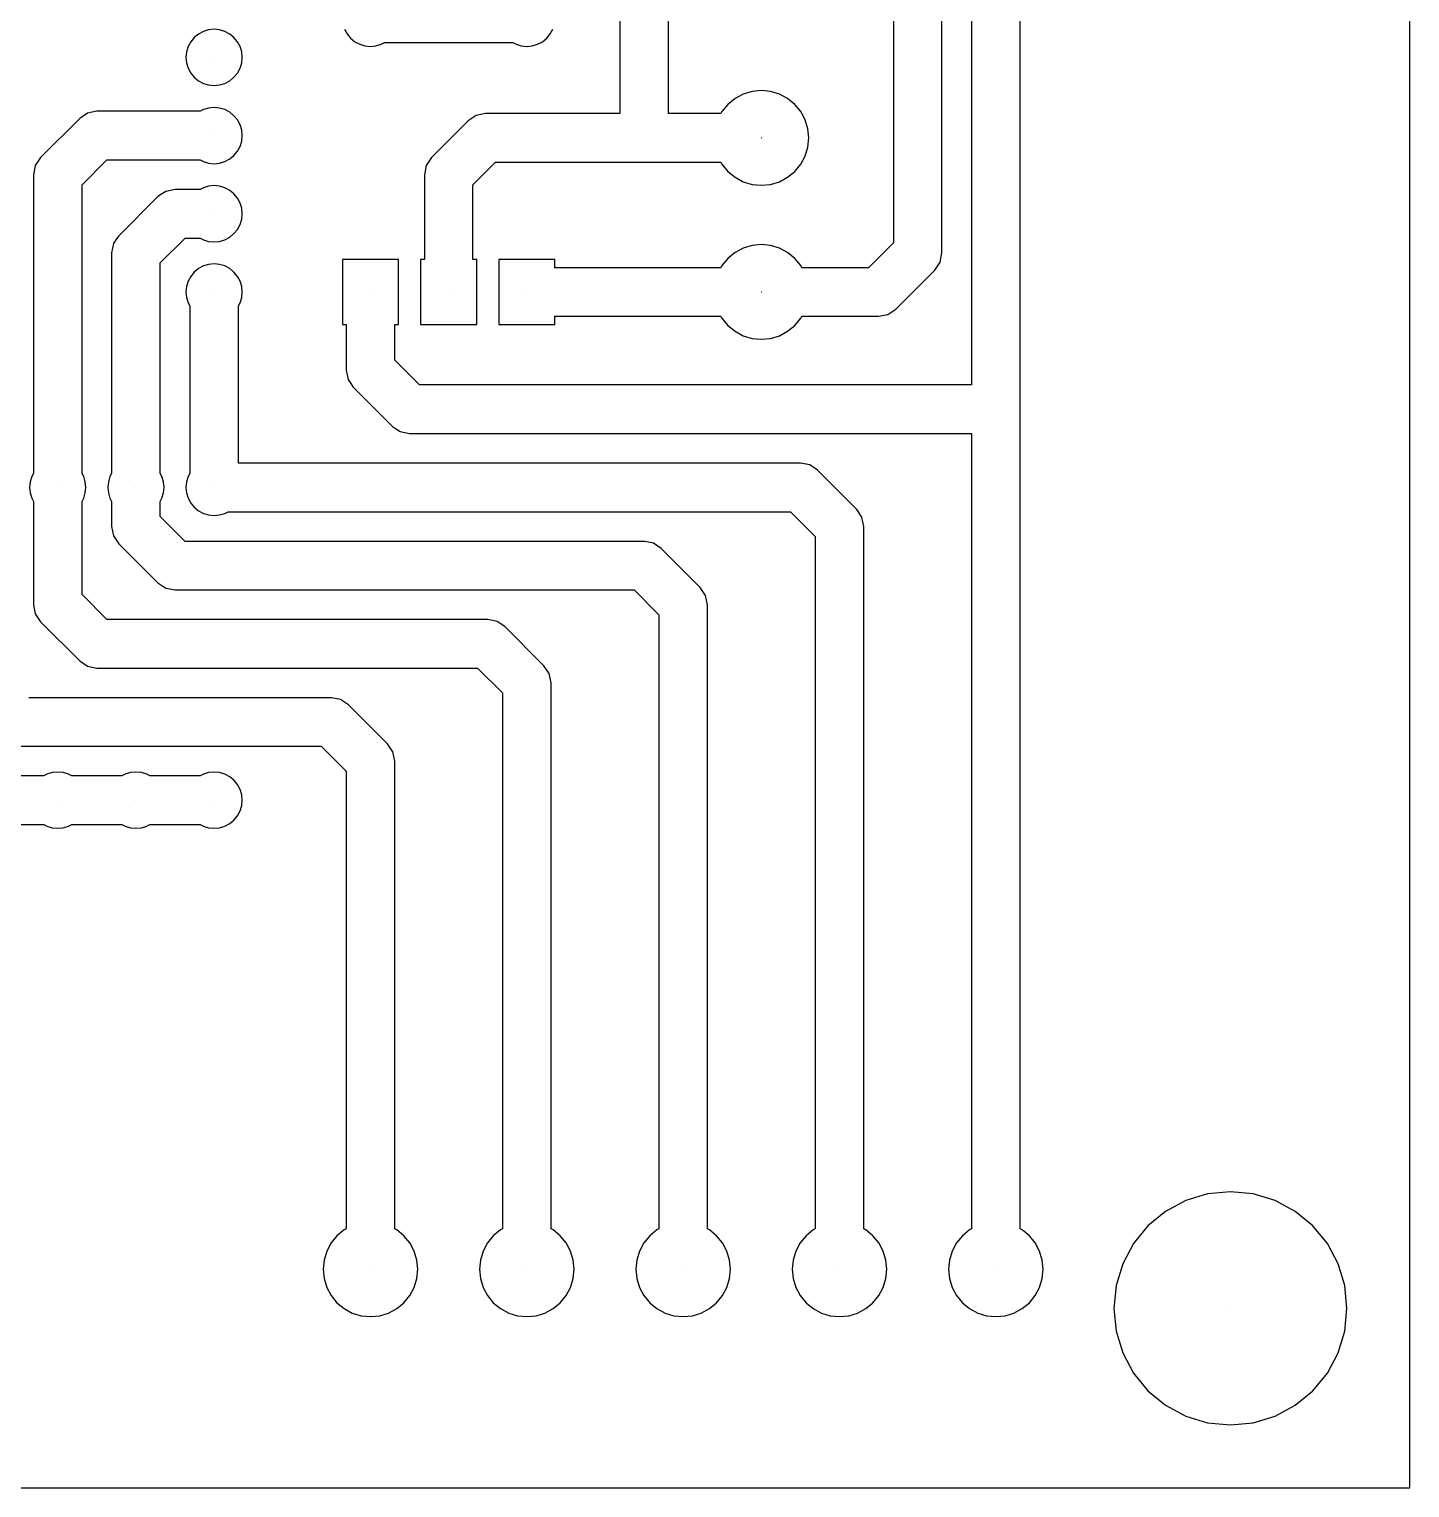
# Model space of a CAD drawing. Extents: x 2 to 116, y 2 to 85.
# Drawn here: x 71.46 to 116.32, y 1.79 to 49.18 of the extents above; entities that cross this region are included whole.
import ezdxf

# ---------------------------------------------------------------- set-up
doc = ezdxf.new("R2010")
doc.units = 0
doc.header["$LTSCALE"] = 0.000394
doc.header["$PDMODE"] = 35
doc.header["$PDSIZE"] = 0.000315
doc.layers.add('PLAN_1', color=7, linetype='CONTINUOUS')

msp = doc.modelspace()

# ---------------------------------------------------------------- linework, layer by layer
at = {"layer": 'PLAN_1', "color": 7}
for p, q in [((116.319992, 1.79), (116.319992, 84.569992)), ((102.081596, 72.063431), (102.081596, 38.099998)), ((103.658394, 38.099998), (103.658394, 72.389992)), ((99.541595, 70.666672), (99.541595, 42.236561)), ((101.118393, 41.909996), (101.118393, 70.666672)), ((90.651596, 51.281597), (90.651596, 46.432198)), ((92.228394, 46.432198), (92.228394, 51.281597)), ((76.824127, 48.905869), (76.710533, 48.767456)), ((76.96254, 49.019459), (76.824127, 48.905869)), ((77.120453, 49.103867), (76.96254, 49.019459)), ((77.291794, 49.155846), (77.120453, 49.103867)), ((77.469994, 49.173397), (77.291794, 49.155846)), ((77.648193, 49.155846), (77.469994, 49.173397)), ((77.819534, 49.103867), (77.648193, 49.155846)), ((77.977448, 49.019459), (77.819534, 49.103867)), ((78.11586, 48.905869), (77.977448, 49.019459)), ((78.229454, 48.767456), (78.11586, 48.905869)), ((81.706131, 49.180458), (81.790535, 49.022541)), ((81.790535, 49.022541), (81.904129, 48.884129)), ((81.904129, 48.884129), (82.042542, 48.770538)), ((88.137451, 48.770538), (88.275864, 48.884129)), ((88.275864, 48.884129), (88.389458, 49.022541)), ((88.389458, 49.022541), (88.473862, 49.180458)), ((76.574142, 48.438194), (76.556595, 48.259998)), ((76.626129, 48.609539), (76.574142, 48.438194)), ((76.710533, 48.767456), (76.626129, 48.609539)), ((78.313858, 48.609539), (78.229454, 48.767456)), ((78.365845, 48.438194), (78.313858, 48.609539)), ((78.383392, 48.259998), (78.365845, 48.438194)), ((82.042542, 48.770538), (82.200455, 48.686131)), ((82.200455, 48.686131), (82.371796, 48.634151)), ((82.371796, 48.634151), (82.549995, 48.6166)), ((82.549995, 48.6166), (82.728195, 48.634151)), ((82.728195, 48.634151), (82.899536, 48.686131)), ((82.899536, 48.686131), (83.003311, 48.7416)), ((83.003311, 48.7416), (87.176682, 48.7416)), ((87.176682, 48.7416), (87.280457, 48.686131)), ((87.280457, 48.686131), (87.451797, 48.634151)), ((87.451797, 48.634151), (87.629997, 48.6166)), ((87.629997, 48.6166), (87.808197, 48.634151)), ((87.808197, 48.634151), (87.979538, 48.686131)), ((87.979538, 48.686131), (88.137451, 48.770538)), ((76.556595, 48.259998), (76.574142, 48.081802)), ((76.574142, 48.081802), (76.626129, 47.910458)), ((76.626129, 47.910458), (76.710533, 47.752541)), ((78.229454, 47.752541), (78.313858, 47.910458)), ((78.313858, 47.910458), (78.365845, 48.081802)), ((78.365845, 48.081802), (78.383392, 48.259998)), ((76.710533, 47.752541), (76.824127, 47.614128)), ((76.824127, 47.614128), (76.96254, 47.500538)), ((76.96254, 47.500538), (77.120453, 47.41613)), ((77.120453, 47.41613), (77.291794, 47.364151)), ((77.648193, 47.364151), (77.819534, 47.41613)), ((77.819534, 47.41613), (77.977448, 47.500538)), ((77.977448, 47.500538), (78.11586, 47.614128)), ((78.11586, 47.614128), (78.229454, 47.752541)), ((77.291794, 47.364151), (77.469994, 47.3466)), ((77.469994, 47.3466), (77.648193, 47.364151)), ((94.395309, 46.922928), (94.162186, 46.731609)), ((94.661285, 47.065094), (94.395309, 46.922928)), ((94.949875, 47.152637), (94.661285, 47.065094)), ((95.25, 47.182198), (94.949875, 47.152637)), ((95.550125, 47.152637), (95.25, 47.182198)), ((95.838715, 47.065094), (95.550125, 47.152637)), ((96.104691, 46.922928), (95.838715, 47.065094)), ((96.337814, 46.731609), (96.104691, 46.922928)), ((73.358292, 46.448383), (73.102516, 46.277477)), ((73.659996, 46.508396), (73.358292, 46.448383)), ((77.016678, 46.508396), (73.659996, 46.508396)), ((77.120453, 46.563866), (77.016678, 46.508396)), ((77.291794, 46.615845), (77.120453, 46.563866)), ((77.469994, 46.633396), (77.291794, 46.615845)), ((77.648193, 46.615845), (77.469994, 46.633396)), ((77.819534, 46.563866), (77.648193, 46.615845)), ((77.977448, 46.479458), (77.819534, 46.563866)), ((78.11586, 46.365868), (77.977448, 46.479458)), ((93.970871, 46.498486), (93.93544, 46.432198)), ((94.162186, 46.731609), (93.970871, 46.498486)), ((96.529129, 46.498486), (96.337814, 46.731609)), ((96.671295, 46.232517), (96.529129, 46.498486)), ((73.102516, 46.277477), (71.83252, 45.007477)), ((78.229454, 46.227455), (78.11586, 46.365868)), ((78.313858, 46.069538), (78.229454, 46.227455)), ((78.365845, 45.898193), (78.313858, 46.069538)), ((85.726318, 46.201279), (84.532516, 45.007477)), ((85.982086, 46.372185), (85.726318, 46.201279)), ((86.283798, 46.432198), (85.982086, 46.372185)), ((90.651596, 46.432198), (86.283798, 46.432198)), ((92.786194, 46.432198), (92.228394, 46.432198)), ((93.93544, 46.432198), (92.786194, 46.432198)), ((96.758835, 45.943924), (96.671295, 46.232517)), ((78.313858, 45.370457), (78.365845, 45.541801)), ((78.383392, 45.719997), (78.365845, 45.898193)), ((78.365845, 45.541801), (78.383392, 45.719997)), ((96.788399, 45.643799), (96.758835, 45.943924)), ((96.758835, 45.343674), (96.788399, 45.643799)), ((77.977448, 44.960537), (78.11586, 45.074127)), ((78.11586, 45.074127), (78.229454, 45.21254)), ((78.229454, 45.21254), (78.313858, 45.370457)), ((96.529129, 44.789112), (96.671295, 45.05508)), ((96.671295, 45.05508), (96.758835, 45.343674)), ((71.661613, 44.751705), (71.601601, 44.449997)), ((71.83252, 45.007477), (71.661613, 44.751705)), ((73.178398, 44.123432), (73.986557, 44.931599)), ((73.986557, 44.931599), (77.016678, 44.931599)), ((77.016678, 44.931599), (77.120453, 44.876129)), ((77.120453, 44.876129), (77.291794, 44.82415)), ((77.291794, 44.82415), (77.469994, 44.806599)), ((77.469994, 44.806599), (77.648193, 44.82415)), ((77.648193, 44.82415), (77.819534, 44.876129)), ((77.819534, 44.876129), (77.977448, 44.960537)), ((84.36161, 44.751705), (84.301598, 44.449997)), ((84.532516, 45.007477), (84.36161, 44.751705)), ((85.878395, 44.123436), (86.610359, 44.8554)), ((86.610359, 44.8554), (91.439995, 44.8554)), ((91.439995, 44.8554), (92.786194, 44.8554)), ((92.786194, 44.8554), (93.93544, 44.8554)), ((93.93544, 44.8554), (93.970871, 44.789112)), ((93.970871, 44.789112), (94.162186, 44.555988)), ((94.162186, 44.555988), (94.395309, 44.36467)), ((96.104691, 44.36467), (96.337814, 44.555988)), ((96.337814, 44.555988), (96.529129, 44.789112)), ((71.601601, 44.449997), (71.601601, 34.743313)), ((73.178398, 34.743313), (73.178398, 44.123432)), ((77.291794, 44.075844), (77.120453, 44.023865)), ((77.469994, 44.093395), (77.291794, 44.075844)), ((77.648193, 44.075844), (77.469994, 44.093395)), ((77.819534, 44.023865), (77.648193, 44.075844)), ((84.301598, 44.449997), (84.301598, 41.694397)), ((85.878395, 41.694397), (85.878395, 44.123436)), ((94.395309, 44.36467), (94.661278, 44.222504)), ((94.661278, 44.222504), (94.949875, 44.13496)), ((94.949875, 44.13496), (95.25, 44.1054)), ((95.25, 44.1054), (95.550125, 44.13496)), ((95.550125, 44.13496), (95.838722, 44.222504)), ((95.838722, 44.222504), (96.104691, 44.36467)), ((75.642517, 43.737476), (74.372513, 42.46748)), ((75.79599, 43.840031), (75.642517, 43.737476)), ((75.898285, 43.908382), (75.79599, 43.840031)), ((76.199997, 43.968395), (75.898285, 43.908382)), ((77.016678, 43.968395), (76.199997, 43.968395)), ((77.120453, 44.023865), (77.016678, 43.968395)), ((77.977448, 43.939457), (77.819534, 44.023865)), ((78.11586, 43.825867), (77.977448, 43.939457)), ((78.229454, 43.687454), (78.11586, 43.825867)), ((78.313858, 43.529537), (78.229454, 43.687454)), ((78.365845, 43.358192), (78.313858, 43.529537)), ((78.383392, 43.179996), (78.365845, 43.358192)), ((78.365845, 43.001801), (78.383392, 43.179996)), ((78.11586, 42.534126), (78.229454, 42.672539)), ((78.229454, 42.672539), (78.313858, 42.830456)), ((78.313858, 42.830456), (78.365845, 43.001801)), ((74.201614, 42.211704), (74.141594, 41.909996)), ((74.30394, 42.364853), (74.201614, 42.211704)), ((74.372513, 42.46748), (74.30394, 42.364853)), ((75.718391, 41.583431), (76.526566, 42.391598)), ((76.526566, 42.391598), (77.016678, 42.391598)), ((77.016678, 42.391598), (77.120453, 42.336128)), ((77.120453, 42.336128), (77.291794, 42.284149)), ((77.291794, 42.284149), (77.469994, 42.266598)), ((77.469994, 42.266598), (77.648193, 42.284149)), ((77.648193, 42.284149), (77.819534, 42.336128)), ((77.819534, 42.336128), (77.977448, 42.420536)), ((77.977448, 42.420536), (78.11586, 42.534126)), ((95.25, 42.178398), (94.949875, 42.148838)), ((95.550125, 42.148838), (95.25, 42.178398)), ((99.541595, 42.236561), (98.733437, 41.428398)), ((74.141594, 41.909996), (74.141594, 34.743313)), ((94.162186, 41.72781), (93.970871, 41.494686)), ((94.395309, 41.919128), (94.162186, 41.72781)), ((94.661285, 42.061295), (94.395309, 41.919128)), ((94.949875, 42.148838), (94.661285, 42.061295)), ((95.838715, 42.061295), (95.550125, 42.148838)), ((96.104691, 41.919128), (95.838715, 42.061295)), ((96.337814, 41.72781), (96.104691, 41.919128)), ((96.529129, 41.494686), (96.337814, 41.72781)), ((101.05838, 41.608288), (101.118393, 41.909996)), ((75.718391, 34.743313), (75.718391, 41.583431)), ((76.824127, 41.28587), (76.710533, 41.147457)), ((76.96254, 41.39946), (76.824127, 41.28587)), ((77.120453, 41.483868), (76.96254, 41.39946)), ((77.291794, 41.535847), (77.120453, 41.483868)), ((77.469994, 41.553398), (77.291794, 41.535847)), ((77.648193, 41.535847), (77.469994, 41.553398)), ((77.819534, 41.483868), (77.648193, 41.535847)), ((77.977448, 41.39946), (77.819534, 41.483868)), ((78.11586, 41.28587), (77.977448, 41.39946)), ((78.229454, 41.147457), (78.11586, 41.28587)), ((83.463394, 41.694397), (81.636597, 41.694397)), ((81.636597, 41.694397), (81.636597, 39.585602)), ((83.463394, 39.585602), (83.463394, 41.694397)), ((84.301598, 41.694397), (84.176598, 41.694397)), ((84.176598, 41.694397), (84.176598, 39.585602)), ((86.003395, 41.694397), (85.878395, 41.694397)), ((86.003395, 39.585602), (86.003395, 41.694397)), ((88.543396, 41.694397), (86.716599, 41.694397)), ((86.716599, 41.694397), (86.716599, 39.585602)), ((88.543396, 41.428398), (88.543396, 41.694397)), ((93.93544, 41.428398), (88.543396, 41.428398)), ((93.970871, 41.494686), (93.93544, 41.428398)), ((96.56456, 41.428398), (96.529129, 41.494686)), ((98.733437, 41.428398), (96.56456, 41.428398)), ((99.617477, 40.08252), (100.887474, 41.352516)), ((100.887474, 41.352516), (101.05838, 41.608288)), ((76.574142, 40.818195), (76.556595, 40.639999)), ((76.626129, 40.98954), (76.574142, 40.818195)), ((76.710533, 41.147457), (76.626129, 40.98954)), ((78.313858, 40.98954), (78.229454, 41.147457)), ((78.365845, 40.818195), (78.313858, 40.98954)), ((78.383392, 40.639999), (78.365845, 40.818195)), ((76.556595, 40.639999), (76.574142, 40.461803)), ((76.574142, 40.461803), (76.626129, 40.290459)), ((76.626129, 40.290459), (76.681595, 40.186684)), ((78.258392, 40.186684), (78.313858, 40.290459)), ((78.313858, 40.290459), (78.365845, 40.461803)), ((78.365845, 40.461803), (78.383392, 40.639999)), ((76.681595, 40.186684), (76.681595, 34.743313)), ((78.258392, 35.078396), (78.258392, 40.186684)), ((88.543396, 39.585602), (88.543396, 39.851601)), ((88.543396, 39.851601), (93.93544, 39.851601)), ((93.93544, 39.851601), (93.970871, 39.785313)), ((96.529129, 39.785313), (96.56456, 39.851601)), ((96.56456, 39.851601), (99.059998, 39.851601)), ((99.059998, 39.851601), (99.361702, 39.911613)), ((99.361702, 39.911613), (99.617477, 40.08252)), ((81.636597, 39.585602), (81.761597, 39.585602)), ((81.761597, 39.585602), (81.761597, 38.099998)), ((83.338394, 38.426563), (83.338394, 39.585602)), ((83.338394, 39.585602), (83.463394, 39.585602)), ((84.176598, 39.585602), (86.003395, 39.585602)), ((86.716599, 39.585602), (88.543396, 39.585602)), ((93.970871, 39.785313), (94.162186, 39.552189)), ((94.162186, 39.552189), (94.395309, 39.36087)), ((94.395309, 39.36087), (94.661278, 39.218704)), ((95.838722, 39.218704), (96.104691, 39.36087)), ((96.104691, 39.36087), (96.337814, 39.552189)), ((96.337814, 39.552189), (96.529129, 39.785313)), ((94.661278, 39.218704), (94.949875, 39.131161)), ((94.949875, 39.131161), (95.25, 39.101601)), ((95.25, 39.101601), (95.550125, 39.131161)), ((95.550125, 39.131161), (95.838722, 39.218704)), ((84.146561, 37.618397), (83.338394, 38.426563)), ((81.761597, 38.099998), (81.821609, 37.79829)), ((102.081596, 38.099998), (102.081596, 37.618397)), ((103.658394, 36.829998), (103.658394, 38.099998)), ((81.821609, 37.79829), (81.890182, 37.695667)), ((81.890182, 37.695667), (81.992516, 37.542519)), ((81.992516, 37.542519), (83.262512, 36.272518)), ((102.081596, 37.618397), (84.146561, 37.618397)), ((103.658394, 10.204563), (103.658394, 36.829998)), ((83.262512, 36.272518), (83.364807, 36.204166)), ((83.364807, 36.204166), (83.51828, 36.101616)), ((83.51828, 36.101616), (83.819992, 36.041599)), ((83.819992, 36.041599), (102.081596, 36.041599)), ((102.081596, 36.041599), (102.081596, 10.204564)), ((96.519989, 35.078396), (78.258392, 35.078396)), ((96.821693, 35.018383), (96.519989, 35.078396)), ((71.546127, 34.639538), (71.494156, 34.468193)), ((71.601601, 34.743313), (71.546127, 34.639538)), ((73.233871, 34.639538), (73.178398, 34.743313)), ((73.285843, 34.468193), (73.233871, 34.639538)), ((74.086121, 34.639538), (74.034149, 34.468193)), ((74.141594, 34.743313), (74.086121, 34.639538)), ((75.773865, 34.639538), (75.718391, 34.743313)), ((75.825836, 34.468193), (75.773865, 34.639538)), ((76.626129, 34.639538), (76.574142, 34.468193)), ((76.681595, 34.743313), (76.626129, 34.639538)), ((97.077469, 34.847481), (96.821693, 35.018383)), ((98.347473, 33.577477), (97.077469, 34.847481)), ((71.494156, 34.468193), (71.476601, 34.289997)), ((71.476601, 34.289997), (71.494156, 34.111801)), ((73.303398, 34.289997), (73.285843, 34.468193)), ((73.285843, 34.111801), (73.303398, 34.289997)), ((74.034149, 34.468193), (74.016594, 34.289997)), ((74.016594, 34.289997), (74.034149, 34.111801)), ((75.843391, 34.289997), (75.825836, 34.468193)), ((75.825836, 34.111801), (75.843391, 34.289997)), ((76.574142, 34.468193), (76.556595, 34.289997)), ((76.556595, 34.289997), (76.574142, 34.111801)), ((71.494156, 34.111801), (71.546127, 33.940456)), ((71.546127, 33.940456), (71.601601, 33.836681)), ((71.601601, 33.836681), (71.601601, 30.479996)), ((73.178398, 33.836681), (73.233871, 33.940456)), ((73.178398, 30.806559), (73.178398, 33.836681)), ((73.233871, 33.940456), (73.285843, 34.111801)), ((74.034149, 34.111801), (74.086121, 33.940456)), ((74.086121, 33.940456), (74.141594, 33.836681)), ((74.141594, 33.836681), (74.141594, 33.019997)), ((75.718391, 33.836681), (75.773865, 33.940456)), ((75.718391, 33.346561), (75.718391, 33.836681)), ((75.773865, 33.940456), (75.825836, 34.111801)), ((76.574142, 34.111801), (76.626129, 33.940456)), ((76.626129, 33.940456), (76.710533, 33.782539)), ((76.710533, 33.782539), (76.824127, 33.644127)), ((76.526566, 32.538395), (75.718391, 33.346561)), ((76.824127, 33.644127), (76.96254, 33.530537)), ((76.96254, 33.530537), (77.120453, 33.446129)), ((77.120453, 33.446129), (77.291794, 33.39415)), ((77.291794, 33.39415), (77.469994, 33.376598)), ((77.469994, 33.376598), (77.648193, 33.39415)), ((77.648193, 33.39415), (77.819534, 33.446129)), ((77.819534, 33.446129), (77.923309, 33.501598)), ((77.923309, 33.501598), (96.19342, 33.501598)), ((96.19342, 33.501598), (97.001595, 32.693428)), ((98.518379, 33.321705), (98.347473, 33.577477)), ((98.578392, 33.019997), (98.518379, 33.321705)), ((74.141594, 33.019997), (74.201607, 32.718288)), ((74.201607, 32.718288), (74.372513, 32.462513)), ((98.578392, 10.204564), (98.578392, 33.019997)), ((74.372513, 32.462513), (75.642517, 31.192514)), ((91.439995, 32.538395), (76.526566, 32.538395)), ((91.469986, 32.532429), (91.439995, 32.538395)), ((91.741699, 32.478378), (91.469986, 32.532429)), ((91.997475, 32.307476), (91.741699, 32.478378)), ((93.267471, 31.037477), (91.997475, 32.307476)), ((97.001595, 32.693428), (97.001595, 10.204564)), ((73.986557, 29.998396), (73.178398, 30.806559)), ((75.642517, 31.192514), (75.898285, 31.021612)), ((75.898285, 31.021612), (76.199997, 30.961599)), ((76.199997, 30.961599), (91.113434, 30.961599)), ((91.113434, 30.961599), (91.921593, 30.153431)), ((93.438377, 30.781702), (93.267471, 31.037477)), ((71.601601, 30.479996), (71.661613, 30.178289)), ((93.49839, 30.479996), (93.438377, 30.781702)), ((93.49839, 10.204564), (93.49839, 30.479996)), ((71.661613, 30.178289), (71.83252, 29.922514)), ((71.83252, 29.922514), (73.102516, 28.652517)), ((86.360001, 29.998396), (73.986557, 29.998396)), ((86.661713, 29.938383), (86.360001, 29.998396)), ((86.764015, 29.870026), (86.661713, 29.938383)), ((86.91748, 29.767479), (86.764015, 29.870026)), ((91.921593, 30.153431), (91.921593, 10.204564)), ((88.187477, 28.49748), (86.91748, 29.767479)), ((73.102516, 28.652517), (73.358292, 28.481615)), ((73.358292, 28.481615), (73.659996, 28.421602)), ((88.358383, 28.241705), (88.187477, 28.49748)), ((73.659996, 28.421602), (86.033432, 28.421602)), ((86.033432, 28.421602), (86.841599, 27.613434)), ((88.418396, 27.939999), (88.358383, 28.241705)), ((86.841599, 27.613434), (86.841599, 10.204564)), ((88.418396, 10.204564), (88.418396, 27.939999)), ((81.279999, 27.458395), (71.446564, 27.458395)), ((81.581711, 27.398382), (81.279999, 27.458395)), ((81.837479, 27.227478), (81.581711, 27.398382)), ((83.107475, 25.957479), (81.837479, 27.227478)), ((71.119995, 25.881601), (80.95343, 25.881601)), ((80.95343, 25.881601), (81.761597, 25.073433)), ((83.278381, 25.701704), (83.107475, 25.957479)), ((83.338394, 25.399998), (83.278381, 25.701704)), ((83.338394, 10.204562), (83.338394, 25.399998)), ((71.936676, 24.918394), (70.303314, 24.918394)), ((72.040459, 24.973866), (71.936676, 24.918394)), ((72.211807, 25.025845), (72.040459, 24.973866)), ((72.389999, 25.043394), (72.211807, 25.025845)), ((72.568192, 25.025845), (72.389999, 25.043394)), ((72.73954, 24.973866), (72.568192, 25.025845)), ((72.843323, 24.918394), (72.73954, 24.973866)), ((74.476669, 24.918394), (72.843323, 24.918394)), ((74.580452, 24.973866), (74.476669, 24.918394)), ((74.751801, 25.025845), (74.580452, 24.973866)), ((74.929993, 25.043394), (74.751801, 25.025845)), ((75.108185, 25.025845), (74.929993, 25.043394)), ((75.279533, 24.973866), (75.108185, 25.025845)), ((75.383316, 24.918394), (75.279533, 24.973866)), ((77.01667, 24.918394), (75.383316, 24.918394)), ((77.120453, 24.973866), (77.01667, 24.918394)), ((77.291794, 25.025845), (77.120453, 24.973866)), ((77.469994, 25.043394), (77.291794, 25.025845)), ((77.648193, 25.025845), (77.469994, 25.043394)), ((77.819534, 24.973866), (77.648193, 25.025845)), ((77.977448, 24.88946), (77.819534, 24.973866)), ((78.11586, 24.775867), (77.977448, 24.88946)), ((78.229454, 24.637453), (78.11586, 24.775867)), ((81.761597, 25.073433), (81.761597, 10.204562)), ((78.313858, 24.47954), (78.229454, 24.637453)), ((78.365845, 24.308191), (78.313858, 24.47954)), ((78.383392, 24.129997), (78.365845, 24.308191)), ((78.229454, 23.622541), (78.313858, 23.780455)), ((78.313858, 23.780455), (78.365845, 23.951803)), ((78.365845, 23.951803), (78.383392, 24.129997)), ((70.63839, 23.3416), (71.936676, 23.3416)), ((71.936676, 23.3416), (72.040459, 23.286129)), ((72.040459, 23.286129), (72.211807, 23.23415)), ((72.211807, 23.23415), (72.389999, 23.2166)), ((72.389999, 23.2166), (72.568192, 23.23415)), ((72.568192, 23.23415), (72.73954, 23.286129)), ((72.73954, 23.286129), (72.843323, 23.3416)), ((72.843323, 23.3416), (74.476669, 23.3416)), ((74.476669, 23.3416), (74.580452, 23.286129)), ((74.580452, 23.286129), (74.751801, 23.23415)), ((74.751801, 23.23415), (74.929993, 23.2166)), ((74.929993, 23.2166), (75.108185, 23.23415)), ((75.108185, 23.23415), (75.279533, 23.286129)), ((75.279533, 23.286129), (75.383316, 23.3416)), ((75.383316, 23.3416), (77.01667, 23.3416)), ((77.01667, 23.3416), (77.120453, 23.286129)), ((77.120453, 23.286129), (77.291794, 23.23415)), ((77.291794, 23.23415), (77.469994, 23.2166)), ((77.469994, 23.2166), (77.648193, 23.23415)), ((77.648193, 23.23415), (77.819534, 23.286129)), ((77.819534, 23.286129), (77.977448, 23.370535)), ((77.977448, 23.370535), (78.11586, 23.484127)), ((78.11586, 23.484127), (78.229454, 23.622541)), ((110.48999, 11.408397), (109.750908, 11.335604)), ((111.229073, 11.335604), (110.48999, 11.408397)), ((109.040237, 11.120023), (108.385269, 10.769937)), ((109.750908, 11.335604), (109.040237, 11.120023)), ((111.939743, 11.120023), (111.229073, 11.335604)), ((112.594711, 10.769937), (111.939743, 11.120023)), ((108.385269, 10.769937), (107.811188, 10.298801)), ((113.168793, 10.298801), (112.594711, 10.769937)), ((81.462189, 9.977811), (81.270866, 9.744687)), ((81.695312, 10.16913), (81.462189, 9.977811)), ((81.761597, 10.204562), (81.695312, 10.16913)), ((83.404678, 10.16913), (83.338394, 10.204562)), ((83.637802, 9.977811), (83.404678, 10.16913)), ((83.829124, 9.744687), (83.637802, 9.977811)), ((86.542191, 9.977811), (86.350868, 9.744687)), ((86.775307, 10.16913), (86.542191, 9.977811)), ((86.841599, 10.204564), (86.775307, 10.16913)), ((88.484688, 10.16913), (88.418396, 10.204564)), ((88.717804, 9.977811), (88.484688, 10.16913)), ((88.909126, 9.744687), (88.717804, 9.977811)), ((91.622177, 9.977811), (91.430862, 9.744687)), ((91.855301, 10.16913), (91.622177, 9.977811)), ((91.921593, 10.204564), (91.855301, 10.16913)), ((93.564682, 10.16913), (93.49839, 10.204564)), ((93.797806, 9.977811), (93.564682, 10.16913)), ((93.98912, 9.744687), (93.797806, 9.977811)), ((96.702179, 9.977811), (96.510864, 9.744687)), ((96.935303, 10.16913), (96.702179, 9.977811)), ((97.001595, 10.204564), (96.935303, 10.16913)), ((98.644684, 10.16913), (98.578392, 10.204564)), ((98.877808, 9.977811), (98.644684, 10.16913)), ((99.069122, 9.744687), (98.877808, 9.977811)), ((101.782181, 9.977811), (101.590866, 9.744687)), ((102.015305, 10.16913), (101.782181, 9.977811)), ((102.081596, 10.204564), (102.015305, 10.16913)), ((103.724686, 10.16913), (103.658394, 10.204563)), ((103.957809, 9.977811), (103.724686, 10.16913)), ((104.149124, 9.744687), (103.957809, 9.977811)), ((107.811188, 10.298801), (107.34005, 9.72472)), ((113.639931, 9.72472), (113.168793, 10.298801)), ((81.1287, 9.478719), (81.041153, 9.190125)), ((81.270866, 9.744687), (81.1287, 9.478719)), ((83.971291, 9.478719), (83.829124, 9.744687)), ((84.058838, 9.190125), (83.971291, 9.478719)), ((86.208702, 9.478719), (86.121162, 9.190125)), ((86.350868, 9.744687), (86.208702, 9.478719)), ((89.051292, 9.478719), (88.909126, 9.744687)), ((89.138832, 9.190125), (89.051292, 9.478719)), ((91.288696, 9.478719), (91.201157, 9.190125)), ((91.430862, 9.744687), (91.288696, 9.478719)), ((94.131287, 9.478719), (93.98912, 9.744687)), ((94.218826, 9.190125), (94.131287, 9.478719)), ((96.368698, 9.478719), (96.281158, 9.190125)), ((96.510864, 9.744687), (96.368698, 9.478719)), ((99.211288, 9.478719), (99.069122, 9.744687)), ((99.298828, 9.190125), (99.211288, 9.478719)), ((101.4487, 9.478719), (101.36116, 9.190125)), ((101.590866, 9.744687), (101.4487, 9.478719)), ((104.29129, 9.478719), (104.149124, 9.744687)), ((104.37883, 9.190125), (104.29129, 9.478719)), ((107.34005, 9.72472), (106.989967, 9.069757)), ((113.990013, 9.069757), (113.639931, 9.72472)), ((81.041153, 9.190125), (81.011597, 8.889999)), ((84.088394, 8.889999), (84.058838, 9.190125)), ((86.121162, 9.190125), (86.091599, 8.889999)), ((89.168396, 8.889999), (89.138832, 9.190125)), ((91.201157, 9.190125), (91.171593, 8.889999)), ((94.24839, 8.889999), (94.218826, 9.190125)), ((96.281158, 9.190125), (96.251595, 8.889999)), ((99.328392, 8.889999), (99.298828, 9.190125)), ((101.36116, 9.190125), (101.331596, 8.889999)), ((104.408394, 8.889999), (104.37883, 9.190125)), ((106.989967, 9.069757), (106.774384, 8.359079)), ((114.205597, 8.359079), (113.990013, 9.069757)), ((81.011597, 8.889999), (81.041153, 8.589873)), ((81.041153, 8.589873), (81.1287, 8.30128)), ((83.971291, 8.30128), (84.058838, 8.589873)), ((84.058838, 8.589873), (84.088394, 8.889999)), ((86.091599, 8.889999), (86.121162, 8.589873)), ((86.121162, 8.589873), (86.208702, 8.30128)), ((89.051292, 8.30128), (89.138832, 8.589873)), ((89.138832, 8.589873), (89.168396, 8.889999)), ((91.171593, 8.889999), (91.201157, 8.589873)), ((91.201157, 8.589873), (91.288696, 8.30128)), ((94.131287, 8.30128), (94.218826, 8.589873)), ((94.218826, 8.589873), (94.24839, 8.889999)), ((96.251595, 8.889999), (96.281158, 8.589873)), ((96.281158, 8.589873), (96.368698, 8.30128)), ((99.211288, 8.30128), (99.298828, 8.589873)), ((99.298828, 8.589873), (99.328392, 8.889999)), ((101.331596, 8.889999), (101.36116, 8.589873)), ((101.36116, 8.589873), (101.4487, 8.30128)), ((104.29129, 8.30128), (104.37883, 8.589873)), ((104.37883, 8.589873), (104.408394, 8.889999)), ((81.1287, 8.30128), (81.270866, 8.035312)), ((83.829124, 8.035312), (83.971291, 8.30128)), ((86.208702, 8.30128), (86.350868, 8.035312)), ((88.909126, 8.035312), (89.051292, 8.30128)), ((91.288696, 8.30128), (91.430862, 8.035312)), ((93.98912, 8.035312), (94.131287, 8.30128)), ((96.368698, 8.30128), (96.510864, 8.035312)), ((99.069122, 8.035312), (99.211288, 8.30128)), ((101.4487, 8.30128), (101.590866, 8.035312)), ((104.149124, 8.035312), (104.29129, 8.30128)), ((106.774384, 8.359079), (106.701591, 7.619999)), ((114.278389, 7.619999), (114.205597, 8.359079)), ((81.270866, 8.035312), (81.462189, 7.802188)), ((81.462189, 7.802188), (81.695312, 7.610868)), ((81.695312, 7.610868), (81.961273, 7.468706)), ((83.138718, 7.468706), (83.404678, 7.610869)), ((83.404678, 7.610869), (83.637802, 7.802188)), ((83.637802, 7.802188), (83.829124, 8.035312)), ((86.350868, 8.035312), (86.542191, 7.802188)), ((86.542191, 7.802188), (86.775314, 7.610868)), ((86.775314, 7.610868), (87.041275, 7.468706)), ((88.218719, 7.468706), (88.484688, 7.610869)), ((88.484688, 7.610869), (88.717804, 7.802188)), ((88.717804, 7.802188), (88.909126, 8.035312)), ((91.430862, 8.035312), (91.622177, 7.802188)), ((91.622177, 7.802188), (91.855301, 7.610868)), ((91.855301, 7.610868), (92.121269, 7.468706)), ((93.298714, 7.468706), (93.564682, 7.610869)), ((93.564682, 7.610869), (93.797806, 7.802188)), ((93.797806, 7.802188), (93.98912, 8.035312)), ((96.510864, 8.035312), (96.702179, 7.802188)), ((96.702179, 7.802188), (96.935303, 7.610868)), ((96.935303, 7.610868), (97.201271, 7.468706)), ((98.378716, 7.468706), (98.644684, 7.610869)), ((98.644684, 7.610869), (98.877808, 7.802188)), ((98.877808, 7.802188), (99.069122, 8.035312)), ((101.590866, 8.035312), (101.782181, 7.802188)), ((101.782181, 7.802188), (102.015305, 7.610868)), ((102.015305, 7.610868), (102.281273, 7.468706)), ((103.458717, 7.468706), (103.724686, 7.610869)), ((103.724686, 7.610869), (103.957809, 7.802188)), ((103.957809, 7.802188), (104.149124, 8.035312)), ((106.701591, 7.619999), (106.774384, 6.88092)), ((114.205597, 6.88092), (114.278389, 7.619999)), ((81.961273, 7.468706), (82.24987, 7.381162)), ((82.24987, 7.381162), (82.549995, 7.351602)), ((82.549995, 7.351602), (82.850121, 7.381162)), ((82.850121, 7.381162), (83.138718, 7.468706)), ((87.041275, 7.468706), (87.329872, 7.381162)), ((87.329872, 7.381162), (87.629997, 7.351602)), ((87.629997, 7.351602), (87.930122, 7.381162)), ((87.930122, 7.381162), (88.218719, 7.468706)), ((92.121269, 7.468706), (92.409866, 7.381162)), ((92.409866, 7.381162), (92.709991, 7.351602)), ((92.709991, 7.351602), (93.010117, 7.381162)), ((93.010117, 7.381162), (93.298714, 7.468706)), ((97.201271, 7.468706), (97.489868, 7.381162)), ((97.489868, 7.381162), (97.789993, 7.351602)), ((97.789993, 7.351602), (98.090118, 7.381162)), ((98.090118, 7.381162), (98.378716, 7.468706)), ((102.281273, 7.468706), (102.56987, 7.381162)), ((102.56987, 7.381162), (102.869995, 7.351602)), ((102.869995, 7.351602), (103.17012, 7.381162)), ((103.17012, 7.381162), (103.458717, 7.468706)), ((106.774384, 6.88092), (106.989967, 6.170242)), ((113.990013, 6.170242), (114.205597, 6.88092)), ((106.989967, 6.170242), (107.34005, 5.515278)), ((113.639931, 5.515278), (113.990013, 6.170242)), ((107.34005, 5.515278), (107.811188, 4.941197)), ((113.168793, 4.941198), (113.639931, 5.515278)), ((107.811188, 4.941197), (108.385269, 4.470061)), ((112.594711, 4.470062), (113.168793, 4.941198)), ((108.385269, 4.470061), (109.04023, 4.119977)), ((111.939751, 4.119977), (112.594711, 4.470062)), ((109.04023, 4.119977), (109.750908, 3.904395)), ((109.750908, 3.904395), (110.48999, 3.831602)), ((110.48999, 3.831602), (111.229073, 3.904395)), ((111.229073, 3.904395), (111.939751, 4.119977)), ((1.790001, 1.79), (116.319992, 1.79))]:
    msp.add_line(p, q, dxfattribs=at)
for p in [(77.469994, 48.259998), (77.469994, 45.719997), (95.25, 45.643799), (77.469994, 43.179996), (77.469994, 40.639999), (82.549995, 40.639999), (85.089996, 40.639999), (87.629997, 40.639999), (95.25, 40.639999), (72.389999, 34.289997), (74.929993, 34.289997), (77.469994, 34.289997), (72.389999, 24.129997), (74.929993, 24.129997), (77.469994, 24.129997), (82.549995, 8.889999), (87.629997, 8.889999), (92.709991, 8.889999), (97.789993, 8.889999), (102.869995, 8.889999), (110.48999, 7.619999)]:
    msp.add_point(p, dxfattribs=at)

doc.saveas('drawing.dxf')
